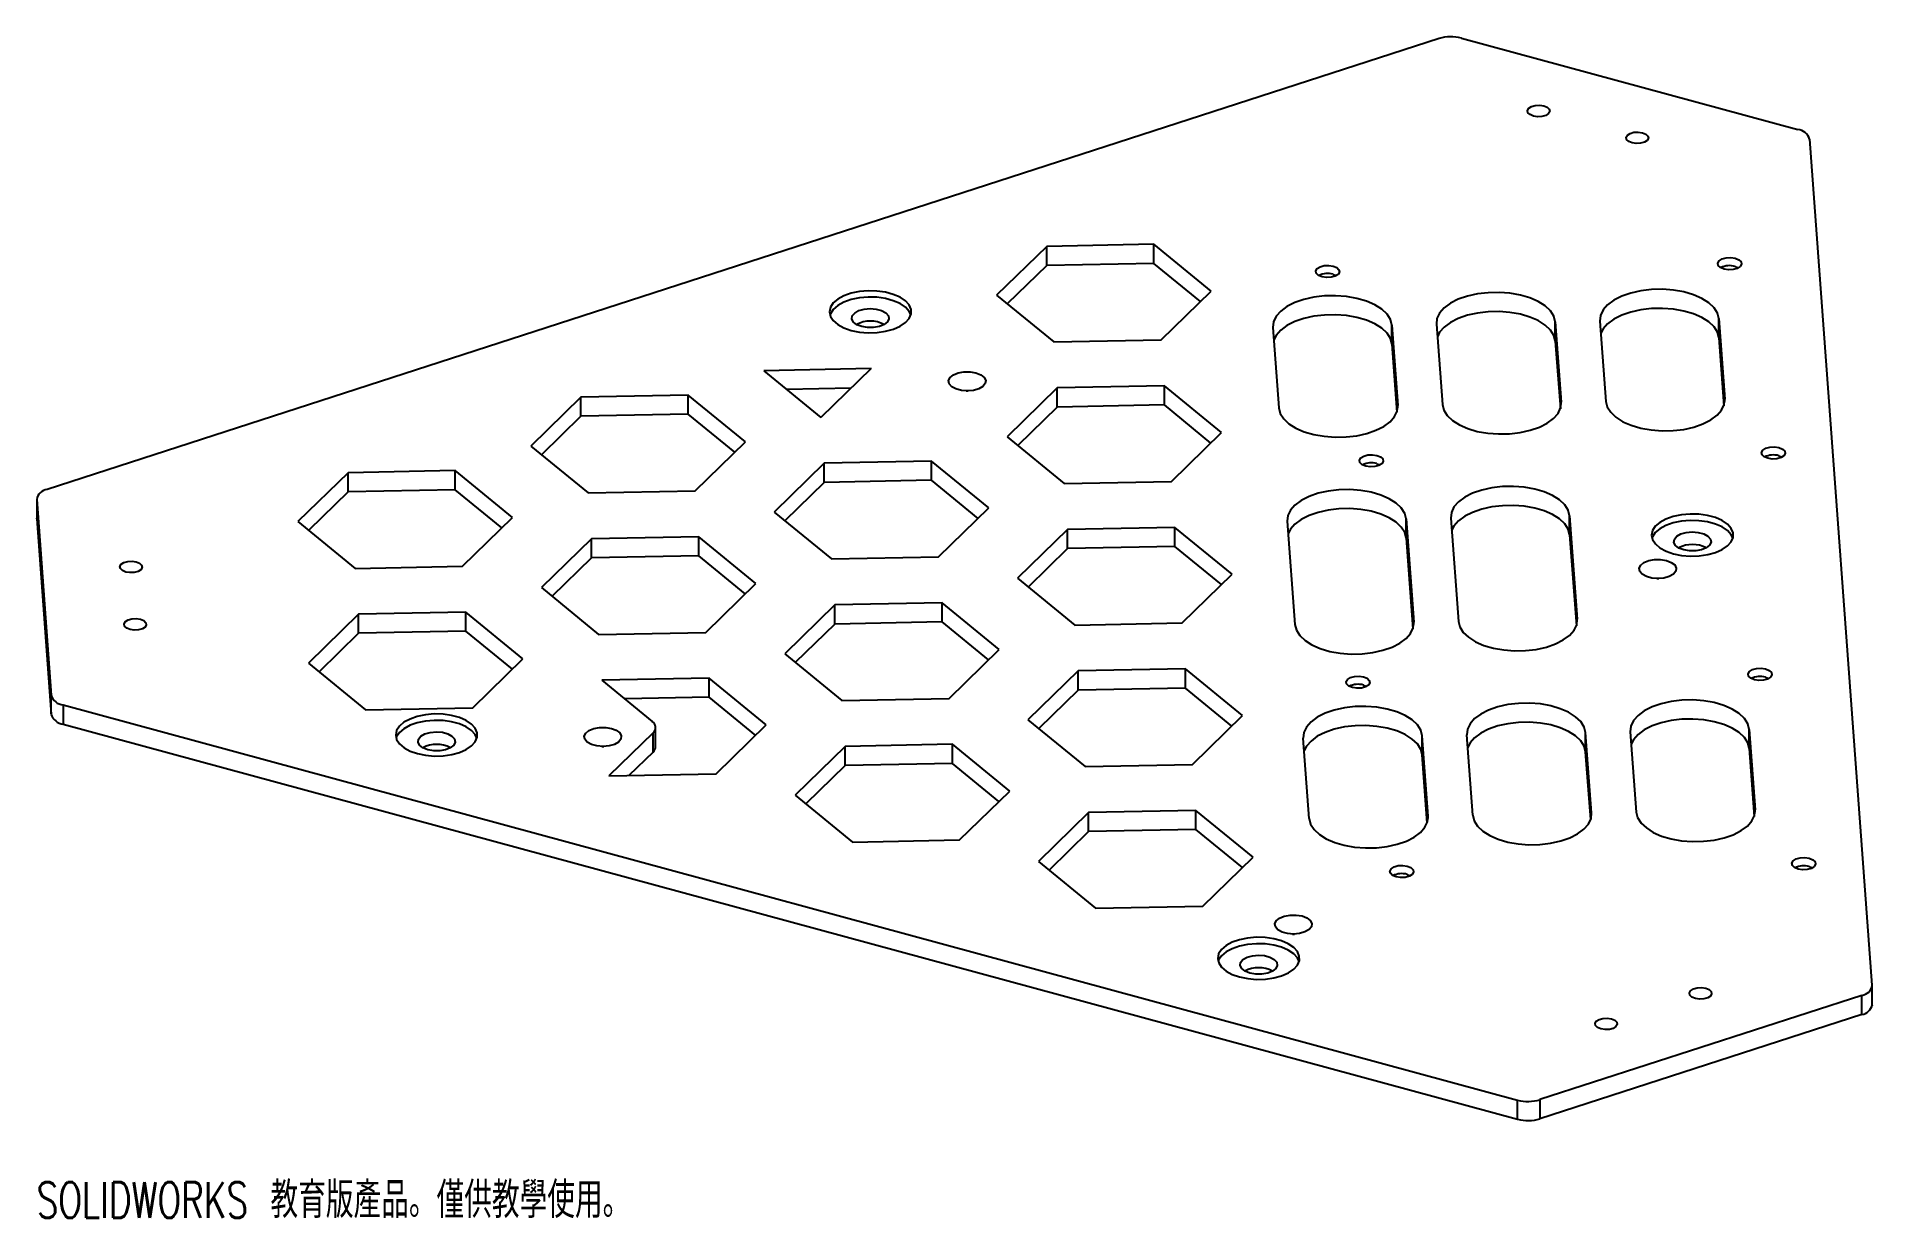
# Paper-space layout '_不等角視圖' of a CAD drawing. Header units: millimetres. Extents: x -146 to 101, y -86 to 73.
import ezdxf

# ---------------------------------------------------------------- set-up
doc = ezdxf.new("R2010")
doc.units = ezdxf.units.MM
doc.styles.add('SLDTEXTSTYLE0', font='TXT', dxfattribs={"width": 0.7, "bigfont": 'bigfont'})

psp = doc.layouts.new('_不等角視圖')

# ---------------------------------------------------------------- linework, layer by layer
at = {"color": 7, "linetype": 'Continuous', "lineweight": 25}
for p, q in [((42.26, 72.34), (-144.92, 11.68)), ((45.26, 72.4), (90.5, 60.11)), ((100.51, -55.02), (92.1, 58.8)), ((3.92, 44.66), (-10.5, 44.37)), ((11.61, 38.37), (3.92, 44.66)), ((3.92, 42.09), (3.92, 44.66)), ((-10.5, 44.37), (-17.24, 37.8)), ((-10.5, 41.8), (-10.5, 44.37)), ((3.92, 42.09), (-10.5, 41.8)), ((10.17, 36.97), (3.92, 42.09)), ((-10.5, 41.8), (-15.81, 36.63)), ((28.01, 40.61), (28.45, 40.44)), ((82.08, 41.67), (82.51, 41.5)), ((-17.24, 37.8), (-9.55, 31.51)), ((4.87, 31.79), (11.61, 38.37)), ((79.88, 34.65), (80.67, 23.84)), ((79.88, 32.07), (79.88, 34.65)), ((19.92, 33.47), (20.72, 22.66)), ((35.91, 33.78), (36.71, 22.98)), ((35.91, 31.21), (35.91, 33.78)), ((41.9, 33.9), (42.7, 23.09)), ((57.89, 34.21), (58.69, 23.41)), ((57.89, 31.64), (57.89, 34.21)), ((63.89, 34.33), (64.69, 23.52)), ((-9.55, 31.51), (4.87, 31.79)), ((35.91, 31.21), (36.58, 22.08)), ((57.89, 31.64), (58.57, 22.51)), ((79.88, 32.07), (80.55, 22.94)), ((-34.13, 27.93), (-48.56, 27.65)), ((-48.56, 27.65), (-40.87, 21.36)), ((-34.13, 27.93), (-40.87, 21.36)), ((-36.82, 25.31), (-45.49, 25.14)), ((-21.33, 24.93), (-21.06, 24.93)), ((-9.1, 25.33), (-15.83, 18.76)), ((5.33, 25.61), (-9.1, 25.33)), ((-9.1, 22.76), (-9.1, 25.33)), ((13.01, 19.32), (5.33, 25.61)), ((5.33, 23.04), (5.33, 25.61)), ((-73.13, 24.08), (-79.87, 17.5)), ((-58.71, 24.36), (-73.13, 24.08)), ((-73.13, 21.51), (-73.13, 24.08)), ((-51.02, 18.07), (-58.71, 24.36)), ((-58.71, 21.79), (-58.71, 24.36)), ((-9.1, 22.76), (-14.4, 17.58)), ((5.33, 23.04), (-9.1, 22.76)), ((11.58, 17.92), (5.33, 23.04)), ((-73.13, 21.51), (-78.44, 16.33)), ((-58.71, 21.79), (-73.13, 21.51)), ((-52.46, 16.67), (-58.71, 21.79)), ((-79.87, 17.5), (-72.18, 11.21)), ((-57.76, 11.5), (-51.02, 18.07)), ((-15.83, 18.76), (-8.15, 12.47)), ((6.28, 12.75), (13.01, 19.32)), ((-40.41, 15.19), (-47.15, 8.61)), ((-25.99, 15.47), (-40.41, 15.19)), ((-40.41, 12.61), (-40.41, 15.19)), ((-18.3, 9.18), (-25.99, 15.47)), ((-25.99, 12.9), (-25.99, 15.47)), ((33.9, 15.14), (34.33, 14.97)), ((87.96, 16.2), (88.39, 16.03)), ((-104.45, 13.93), (-111.19, 7.36)), ((-90.03, 14.21), (-104.45, 13.93)), ((-104.45, 11.36), (-104.45, 13.93)), ((-82.34, 7.92), (-90.03, 14.21)), ((-90.03, 11.64), (-90.03, 14.21)), ((-40.41, 12.61), (-45.71, 7.44)), ((-25.99, 12.9), (-40.41, 12.61)), ((-19.73, 7.78), (-25.99, 12.9)), ((-8.15, 12.47), (6.28, 12.75)), ((-146.32, 10.37), (-146.32, 7.8)), ((-146.32, 10.31), (-144.37, -16.01)), ((-146.32, 10.31), (-146.32, 7.74)), ((-104.45, 11.36), (-109.75, 6.18)), ((-90.03, 11.64), (-104.45, 11.36)), ((-83.77, 6.52), (-90.03, 11.64)), ((-72.18, 11.21), (-57.76, 11.5)), ((-146.32, 7.74), (-146.32, 7.8)), ((-146.32, 7.74), (-144.37, -18.58)), ((-89.08, 1.35), (-82.34, 7.92)), ((-47.15, 8.61), (-39.46, 2.32)), ((-25.04, 2.6), (-18.3, 9.18)), ((37.83, 7.7), (38.86, -6.2)), ((37.83, 5.13), (37.83, 7.7)), ((43.83, 7.82), (44.86, -6.08)), ((59.82, 8.13), (60.85, -5.77)), ((59.82, 5.56), (59.82, 8.13)), ((-111.19, 7.36), (-103.5, 1.06)), ((-71.73, 5.04), (-78.46, -1.54)), ((-57.3, 5.32), (-71.73, 5.04)), ((-71.73, 2.46), (-71.73, 5.04)), ((-49.62, -0.97), (-57.3, 5.32)), ((-57.3, 2.75), (-57.3, 5.32)), ((-7.69, 6.29), (-14.42, -0.28)), ((6.74, 6.57), (-7.69, 6.29)), ((-7.69, 3.72), (-7.69, 6.29)), ((14.42, 0.28), (6.74, 6.57)), ((6.74, 4), (6.74, 6.57)), ((21.85, 7.39), (22.87, -6.51)), ((37.83, 5.13), (38.74, -7.09)), ((59.82, 5.56), (60.72, -6.66)), ((-57.3, 2.75), (-71.73, 2.46)), ((-51.05, -2.37), (-57.3, 2.75)), ((-39.46, 2.32), (-25.04, 2.6)), ((-7.69, 3.72), (-12.99, -1.46)), ((6.74, 4), (-7.69, 3.72)), ((12.99, -1.12), (6.74, 4)), ((-103.5, 1.06), (-89.08, 1.35)), ((-71.73, 2.46), (-77.03, -2.71)), ((7.69, -6.29), (14.42, 0.28)), ((-78.46, -1.54), (-70.78, -7.83)), ((-56.35, -7.55), (-49.62, -0.97)), ((-14.42, -0.28), (-6.74, -6.57)), ((71.53, -0.31), (71.8, -0.31)), ((-88.62, -4.83), (-103.04, -5.11)), ((-80.93, -11.12), (-88.62, -4.83)), ((-88.62, -7.4), (-88.62, -4.83)), ((-39, -3.86), (-45.74, -10.43)), ((-24.58, -3.57), (-39, -3.86)), ((-39, -6.43), (-39, -3.86)), ((-16.89, -9.87), (-24.58, -3.57)), ((-24.58, -6.15), (-24.58, -3.57)), ((-103.04, -5.11), (-109.78, -11.68)), ((-103.04, -7.68), (-103.04, -5.11)), ((-88.62, -7.4), (-103.04, -7.68)), ((-82.36, -12.52), (-88.62, -7.4)), ((-39, -6.43), (-44.31, -11.6)), ((-24.58, -6.15), (-39, -6.43)), ((-18.33, -11.26), (-24.58, -6.15)), ((-6.74, -6.57), (7.69, -6.29)), ((-103.04, -7.68), (-108.34, -12.86)), ((-70.78, -7.83), (-56.35, -7.55)), ((-23.63, -16.44), (-16.89, -9.87)), ((-109.78, -11.68), (-102.09, -17.98)), ((-87.67, -17.69), (-80.93, -11.12)), ((-45.74, -10.43), (-38.05, -16.72)), ((-55.89, -13.72), (-70.32, -14)), ((-70.32, -14), (-63.55, -19.54)), ((-48.21, -20.01), (-55.89, -13.72)), ((-55.89, -16.29), (-55.89, -13.72)), ((-6.28, -12.75), (-13.02, -19.33)), ((8.14, -12.47), (-6.28, -12.75)), ((-6.28, -15.32), (-6.28, -12.75)), ((15.83, -18.76), (8.14, -12.47)), ((8.14, -15.04), (8.14, -12.47)), ((32.1, -14.65), (32.53, -14.82)), ((86.16, -13.59), (86.59, -13.76)), ((-144.37, -18.58), (-144.37, -16.01)), ((-55.89, -16.29), (-67.25, -16.51)), ((-49.64, -21.41), (-55.89, -16.29)), ((-38.05, -16.72), (-23.63, -16.44)), ((-6.28, -15.32), (-11.58, -20.5)), ((8.14, -15.04), (-6.28, -15.32)), ((14.4, -20.16), (8.14, -15.04)), ((-142.77, -17.32), (52.82, -70.48)), ((-142.77, -17.32), (-142.77, -19.89)), ((-102.09, -17.98), (-87.67, -17.69)), ((-13.02, -19.33), (-5.33, -25.62)), ((9.09, -25.33), (15.83, -18.76)), ((-142.77, -19.89), (52.82, -73.05)), ((-63.44, -21.08), (-69.37, -26.87)), ((-63.44, -23.66), (-63.44, -21.08)), ((-63.09, -22.93), (-63.09, -20.36)), ((-54.94, -26.59), (-48.21, -20.01)), ((24.8, -32.59), (24, -21.78)), ((40.79, -32.28), (39.99, -21.47)), ((39.99, -24.04), (39.99, -21.47)), ((46.79, -32.16), (45.99, -21.35)), ((62.77, -31.85), (61.97, -21.04)), ((61.97, -23.61), (61.97, -21.04)), ((67.97, -20.92), (68.77, -31.73)), ((83.96, -20.61), (84.76, -31.42)), ((83.96, -23.18), (83.96, -20.61)), ((-70.33, -22.9), (-70.06, -22.9)), ((-63.44, -23.66), (-66.68, -26.82)), ((-37.59, -22.9), (-44.33, -29.47)), ((-23.17, -22.61), (-37.59, -22.9)), ((-37.59, -25.47), (-37.59, -22.9)), ((-15.48, -28.91), (-23.17, -22.61)), ((-23.17, -25.19), (-23.17, -22.61)), ((40.67, -33.17), (39.99, -24.04)), ((62.65, -32.74), (61.97, -23.61)), ((83.96, -23.18), (84.63, -32.31)), ((-69.37, -26.87), (-54.94, -26.59)), ((-37.59, -25.47), (-42.9, -30.64)), ((-23.17, -25.19), (-37.59, -25.47)), ((-16.92, -30.3), (-23.17, -25.19)), ((-5.33, -25.62), (9.09, -25.33)), ((-44.33, -29.47), (-36.64, -35.76)), ((-22.22, -35.48), (-15.48, -28.91)), ((-4.87, -31.79), (-11.61, -38.37)), ((9.55, -31.51), (-4.87, -31.79)), ((-4.87, -34.36), (-4.87, -31.79)), ((17.24, -37.8), (9.55, -31.51)), ((9.55, -34.08), (9.55, -31.51)), ((-4.87, -34.36), (-10.17, -39.54)), ((9.55, -34.08), (-4.87, -34.36)), ((15.81, -39.2), (9.55, -34.08)), ((-36.64, -35.76), (-22.22, -35.48)), ((-11.61, -38.37), (-3.92, -44.66)), ((10.5, -44.37), (17.24, -37.8)), ((92.04, -39.06), (92.48, -39.23)), ((37.98, -40.12), (38.42, -40.29)), ((-3.92, -44.66), (10.5, -44.37)), ((22.53, -48.14), (22.8, -48.14)), ((99.11, -56.39), (55.82, -70.42)), ((99.11, -58.96), (99.11, -56.39)), ((100.51, -57.65), (100.51, -55.08)), ((99.11, -58.96), (55.82, -72.99)), ((52.82, -73.05), (52.82, -70.48)), ((55.82, -70.42), (55.82, -72.99))]:
    psp.add_line(p, q, dxfattribs=at)
at = {"color": 8, "linetype": 'Continuous', "lineweight": 25}
for p, q in [((36.71, 22.66), (36.71, 22.98)), ((58.69, 23.09), (58.69, 23.41)), ((80.67, 23.52), (80.67, 23.84)), ((38.86, -6.51), (38.86, -6.2)), ((60.85, -6.08), (60.85, -5.77)), ((62.77, -32.16), (62.77, -31.85)), ((84.76, -31.73), (84.76, -31.42)), ((40.79, -32.59), (40.79, -32.28))]:
    psp.add_line(p, q, dxfattribs=at)
at = {"color": 7, "linetype": 'Continuous', "lineweight": 25, "flags": 128}
for points in [[(56.35, 63.27), (56.8, 63.08), (57.08, 62.82), (57.14, 62.52), (56.97, 62.23), (56.61, 62), (56.09, 61.85), (55.51, 61.82), (54.95, 61.91), (54.49, 62.1), (54.21, 62.36), (54.15, 62.66), (54.32, 62.95), (54.69, 63.19), (55.2, 63.33), (55.79, 63.36), (56.35, 63.27)], [(69.61, 59.67), (70.07, 59.48), (70.35, 59.21), (70.41, 58.91), (70.24, 58.62), (69.87, 58.39), (69.36, 58.25), (68.77, 58.22), (68.21, 58.3), (67.76, 58.49), (67.48, 58.76), (67.42, 59.06), (67.59, 59.35), (67.96, 59.58), (68.47, 59.72), (69.05, 59.75), (69.61, 59.67)], [(82.08, 42.78), (82.56, 42.58), (82.86, 42.3), (82.92, 41.98), (82.74, 41.67), (82.35, 41.42), (81.8, 41.27), (81.18, 41.23), (80.58, 41.33), (80.1, 41.53), (79.8, 41.81), (79.74, 42.13), (79.91, 42.44), (80.31, 42.69), (80.86, 42.84), (81.48, 42.87), (82.08, 42.78)], [(28.01, 41.72), (28.5, 41.52), (28.8, 41.24), (28.86, 40.92), (28.68, 40.61), (28.29, 40.36), (27.74, 40.21), (27.12, 40.17), (26.52, 40.27), (26.04, 40.47), (25.74, 40.75), (25.67, 41.07), (25.85, 41.38), (26.25, 41.63), (26.8, 41.78), (27.42, 41.81), (28.01, 41.72)], [(-36.78, 33.07), (-35.68, 32.85), (-34.5, 32.75), (-33.32, 32.78), (-32.17, 32.95), (-31.12, 33.24), (-30.22, 33.63), (-29.5, 34.12), (-29, 34.68), (-28.75, 35.28), (-28.75, 35.89), (-29.01, 36.49), (-29.51, 37.04), (-30.23, 37.53), (-31.14, 37.92), (-32.19, 38.21), (-33.34, 38.37), (-34.53, 38.41), (-35.7, 38.31), (-36.8, 38.08), (-37.79, 37.73), (-38.6, 37.29), (-39.21, 36.76), (-39.59, 36.18), (-39.72, 35.57), (-39.59, 34.96), (-39.2, 34.38), (-38.59, 33.86), (-37.77, 33.41), (-36.78, 33.07)], [(-28.78, 35.15), (-29.01, 35.63), (-29.51, 36.19), (-30.23, 36.67), (-31.14, 37.07), (-32.19, 37.35), (-33.34, 37.52), (-34.53, 37.55), (-35.7, 37.45), (-36.8, 37.22), (-37.79, 36.88), (-38.6, 36.43), (-39.21, 35.9), (-39.59, 35.32), (-39.65, 35.15)], [(35.91, 33.78), (35.71, 34.54), (35.26, 35.26), (34.55, 35.93), (33.62, 36.52), (32.49, 37.01), (31.2, 37.38), (29.81, 37.63), (28.35, 37.74), (26.87, 37.71), (25.43, 37.54), (24.08, 37.24), (22.85, 36.82), (21.8, 36.28), (20.96, 35.66), (20.35, 34.97), (20, 34.23), (19.92, 33.47)], [(57.89, 34.21), (57.7, 34.97), (57.24, 35.69), (56.53, 36.36), (55.6, 36.95), (54.47, 37.44), (53.19, 37.81), (51.79, 38.06), (50.33, 38.17), (48.86, 38.14), (47.42, 37.97), (46.06, 37.67), (44.84, 37.25), (43.78, 36.72), (42.94, 36.09), (42.33, 35.4), (41.98, 34.66), (41.9, 33.9)], [(79.88, 34.65), (79.68, 35.4), (79.23, 36.12), (78.52, 36.79), (77.58, 37.38), (76.46, 37.87), (75.17, 38.24), (73.78, 38.49), (72.32, 38.6), (70.84, 38.57), (69.4, 38.41), (68.05, 38.1), (66.82, 37.68), (65.77, 37.15), (64.92, 36.52), (64.32, 35.83), (63.97, 35.09), (63.89, 34.33)], [(-35.38, 33.58), (-36.04, 33.84), (-36.5, 34.19), (-36.71, 34.6), (-36.65, 35.02), (-36.32, 35.41), (-35.77, 35.73), (-35.05, 35.93), (-34.24, 36.01), (-33.43, 35.94), (-32.7, 35.74), (-32.14, 35.44), (-31.8, 35.05), (-31.72, 34.63), (-31.92, 34.22), (-32.36, 33.86), (-33, 33.59), (-33.78, 33.45), (-34.6, 33.45), (-35.38, 33.58)], [(35.91, 31.21), (35.71, 31.97), (35.26, 32.69), (34.55, 33.36), (33.62, 33.94), (32.49, 34.43), (31.2, 34.81), (29.81, 35.06), (28.35, 35.17), (26.87, 35.14), (25.43, 34.97), (24.08, 34.67), (22.85, 34.25), (21.8, 33.71), (20.96, 33.09), (20.35, 32.4), (20.04, 31.79)], [(57.89, 31.64), (57.7, 32.4), (57.24, 33.12), (56.53, 33.79), (55.6, 34.38), (54.47, 34.87), (53.19, 35.24), (51.79, 35.49), (50.33, 35.6), (48.86, 35.57), (47.42, 35.4), (46.06, 35.1), (44.84, 34.68), (43.78, 34.14), (42.94, 33.52), (42.33, 32.83), (42.03, 32.22)], [(79.88, 32.07), (79.68, 32.83), (79.23, 33.55), (78.52, 34.22), (77.58, 34.81), (76.46, 35.3), (75.17, 35.67), (73.78, 35.92), (72.32, 36.03), (70.84, 36), (69.4, 35.83), (68.05, 35.53), (66.82, 35.11), (65.77, 34.57), (64.92, 33.95), (64.32, 33.26), (64.01, 32.66)], [(-20.03, 27.35), (-19.37, 27.1), (-18.92, 26.74), (-18.71, 26.33), (-18.77, 25.91), (-19.09, 25.52), (-19.64, 25.21), (-20.36, 25), (-21.17, 24.93), (-21.98, 24.99), (-22.71, 25.19), (-23.27, 25.5), (-23.61, 25.89), (-23.69, 26.31), (-23.5, 26.72), (-23.05, 27.08), (-22.41, 27.34), (-21.63, 27.48), (-20.81, 27.49), (-20.03, 27.35)], [(20.72, 22.66), (20.91, 21.91), (21.37, 21.18), (22.07, 20.52), (23.01, 19.93), (24.14, 19.44), (25.42, 19.06), (26.82, 18.82), (28.28, 18.7), (29.75, 18.73), (31.19, 18.9), (32.55, 19.2), (33.77, 19.63), (34.82, 20.16), (35.67, 20.78), (36.28, 21.48), (36.63, 22.22), (36.71, 22.98)], [(42.7, 23.09), (42.89, 22.34), (43.35, 21.62), (44.06, 20.95), (44.99, 20.36), (46.12, 19.87), (47.4, 19.49), (48.8, 19.25), (50.26, 19.14), (51.74, 19.16), (53.18, 19.33), (54.53, 19.63), (55.76, 20.06), (56.81, 20.59), (57.65, 21.22), (58.26, 21.91), (58.61, 22.65), (58.69, 23.41)], [(64.69, 23.52), (64.88, 22.77), (65.34, 22.05), (66.04, 21.38), (66.98, 20.79), (68.1, 20.3), (69.39, 19.92), (70.78, 19.68), (72.25, 19.57), (73.72, 19.6), (75.16, 19.76), (76.52, 20.06), (77.74, 20.49), (78.79, 21.02), (79.64, 21.65), (80.24, 22.34), (80.59, 23.08), (80.67, 23.84)], [(87.96, 17.31), (88.45, 17.11), (88.74, 16.83), (88.81, 16.51), (88.63, 16.2), (88.24, 15.95), (87.69, 15.8), (87.07, 15.76), (86.47, 15.86), (85.98, 16.06), (85.69, 16.34), (85.62, 16.66), (85.8, 16.97), (86.19, 17.22), (86.74, 17.37), (87.36, 17.41), (87.96, 17.31)], [(33.9, 16.25), (34.38, 16.05), (34.68, 15.77), (34.75, 15.45), (34.57, 15.14), (34.18, 14.89), (33.63, 14.74), (33.01, 14.7), (32.41, 14.8), (31.92, 15), (31.62, 15.28), (31.56, 15.6), (31.74, 15.91), (32.13, 16.16), (32.68, 16.31), (33.3, 16.35), (33.9, 16.25)], [(37.83, 7.7), (37.64, 8.45), (37.18, 9.18), (36.48, 9.84), (35.54, 10.43), (34.42, 10.92), (33.13, 11.3), (31.74, 11.55), (30.28, 11.66), (28.8, 11.63), (27.36, 11.46), (26, 11.16), (24.78, 10.73), (23.73, 10.2), (22.88, 9.58), (22.28, 8.88), (21.93, 8.15), (21.85, 7.39)], [(59.82, 8.13), (59.63, 8.88), (59.17, 9.61), (58.46, 10.27), (57.53, 10.86), (56.4, 11.35), (55.12, 11.73), (53.72, 11.98), (52.26, 12.09), (50.78, 12.06), (49.34, 11.89), (47.99, 11.59), (46.76, 11.17), (45.71, 10.63), (44.87, 10.01), (44.26, 9.32), (43.91, 8.58), (43.83, 7.82)], [(37.83, 5.13), (37.64, 5.88), (37.18, 6.61), (36.48, 7.27), (35.54, 7.86), (34.42, 8.35), (33.13, 8.73), (31.74, 8.97), (30.28, 9.09), (28.8, 9.06), (27.36, 8.89), (26, 8.59), (24.78, 8.16), (23.73, 7.63), (22.88, 7.01), (22.28, 6.31), (21.97, 5.71)], [(59.82, 5.56), (59.63, 6.31), (59.17, 7.04), (58.46, 7.7), (57.53, 8.29), (56.4, 8.78), (55.12, 9.16), (53.72, 9.41), (52.26, 9.52), (50.78, 9.49), (49.34, 9.32), (47.99, 9.02), (46.76, 8.59), (45.71, 8.06), (44.87, 7.44), (44.26, 6.74), (43.95, 6.14)], [(73.77, 3.03), (74.87, 2.8), (76.05, 2.7), (77.24, 2.74), (78.38, 2.9), (79.43, 3.19), (80.34, 3.59), (81.05, 4.08), (81.55, 4.63), (81.8, 5.23), (81.8, 5.84), (81.54, 6.44), (81.04, 7), (80.32, 7.48), (79.41, 7.88), (78.36, 8.17), (77.21, 8.33), (76.03, 8.36), (74.85, 8.26), (73.75, 8.03), (72.77, 7.69), (71.95, 7.24), (71.34, 6.72), (70.96, 6.14), (70.84, 5.53), (70.97, 4.92), (71.35, 4.34), (71.96, 3.81), (72.78, 3.37), (73.77, 3.03)], [(81.77, 5.1), (81.54, 5.58), (81.04, 6.14), (80.32, 6.63), (79.41, 7.02), (78.36, 7.31), (77.21, 7.47), (76.03, 7.5), (74.85, 7.4), (73.75, 7.17), (72.77, 6.83), (71.95, 6.38), (71.34, 5.86), (70.96, 5.28), (70.9, 5.1)], [(75.17, 3.54), (74.51, 3.79), (74.06, 4.14), (73.85, 4.55), (73.91, 4.98), (74.23, 5.37), (74.78, 5.68), (75.5, 5.89), (76.31, 5.96), (77.12, 5.9), (77.85, 5.7), (78.41, 5.39), (78.75, 5), (78.83, 4.58), (78.64, 4.17), (78.19, 3.81), (77.55, 3.55), (76.77, 3.41), (75.95, 3.4), (75.17, 3.54)], [(-132.94, 1.93), (-132.49, 1.74), (-132.21, 1.47), (-132.15, 1.17), (-132.31, 0.88), (-132.68, 0.65), (-133.2, 0.51), (-133.78, 0.48), (-134.34, 0.56), (-134.79, 0.75), (-135.07, 1.02), (-135.13, 1.32), (-134.97, 1.61), (-134.6, 1.84), (-134.08, 1.98), (-133.5, 2.01), (-132.94, 1.93)], [(72.84, 2.12), (73.49, 1.86), (73.95, 1.51), (74.16, 1.1), (74.1, 0.67), (73.78, 0.28), (73.22, -0.03), (72.5, -0.24), (71.69, -0.31), (70.88, -0.25), (70.15, -0.05), (69.59, 0.26), (69.25, 0.65), (69.17, 1.07), (69.37, 1.48), (69.81, 1.84), (70.46, 2.1), (71.23, 2.24), (72.05, 2.25), (72.84, 2.12)], [(-132.37, -5.79), (-131.91, -5.98), (-131.64, -6.25), (-131.58, -6.55), (-131.74, -6.84), (-132.11, -7.07), (-132.63, -7.21), (-133.21, -7.24), (-133.77, -7.16), (-134.22, -6.97), (-134.5, -6.7), (-134.56, -6.4), (-134.4, -6.11), (-134.03, -5.88), (-133.51, -5.74), (-132.93, -5.71), (-132.37, -5.79)], [(22.87, -6.51), (23.07, -7.26), (23.52, -7.99), (24.23, -8.65), (25.16, -9.24), (26.29, -9.73), (27.58, -10.11), (28.97, -10.36), (30.43, -10.47), (31.91, -10.44), (33.35, -10.27), (34.7, -9.97), (35.93, -9.54), (36.98, -9.01), (37.82, -8.39), (38.43, -7.69), (38.78, -6.96), (38.86, -6.2)], [(44.86, -6.08), (45.05, -6.83), (45.51, -7.56), (46.22, -8.22), (47.15, -8.81), (48.28, -9.3), (49.56, -9.68), (50.96, -9.92), (52.42, -10.04), (53.89, -10.01), (55.33, -9.84), (56.69, -9.54), (57.91, -9.11), (58.96, -8.58), (59.81, -7.96), (60.42, -7.26), (60.77, -6.52), (60.85, -5.77)], [(32.1, -13.53), (32.58, -13.73), (32.88, -14.02), (32.95, -14.34), (32.77, -14.64), (32.37, -14.89), (31.82, -15.05), (31.2, -15.08), (30.61, -14.99), (30.12, -14.79), (29.82, -14.5), (29.76, -14.18), (29.94, -13.88), (30.33, -13.63), (30.88, -13.47), (31.5, -13.44), (32.1, -13.53)], [(86.16, -12.47), (86.64, -12.67), (86.94, -12.96), (87.01, -13.28), (86.83, -13.58), (86.43, -13.83), (85.89, -13.99), (85.26, -14.02), (84.67, -13.93), (84.18, -13.73), (83.88, -13.44), (83.82, -13.12), (84, -12.82), (84.39, -12.57), (84.94, -12.41), (85.56, -12.38), (86.16, -12.47)], [(61.97, -21.04), (61.78, -20.29), (61.33, -19.56), (60.62, -18.9), (59.68, -18.31), (58.56, -17.82), (57.27, -17.44), (55.88, -17.19), (54.42, -17.08), (52.94, -17.11), (51.5, -17.28), (50.14, -17.58), (48.92, -18.01), (47.87, -18.54), (47.02, -19.16), (46.42, -19.86), (46.07, -20.59), (45.99, -21.35)], [(83.96, -20.61), (83.77, -19.86), (83.31, -19.13), (82.6, -18.47), (81.67, -17.88), (80.54, -17.39), (79.26, -17.01), (77.86, -16.76), (76.4, -16.65), (74.92, -16.68), (73.48, -16.85), (72.13, -17.15), (70.9, -17.57), (69.85, -18.11), (69.01, -18.73), (68.4, -19.42), (68.05, -20.16), (67.97, -20.92)], [(-95.12, -23.87), (-94.02, -24.09), (-92.84, -24.19), (-91.65, -24.16), (-90.51, -23.99), (-89.46, -23.7), (-88.55, -23.31), (-87.84, -22.82), (-87.34, -22.26), (-87.09, -21.66), (-87.09, -21.05), (-87.35, -20.45), (-87.85, -19.9), (-88.57, -19.41), (-89.48, -19.01), (-90.53, -18.73), (-91.67, -18.57), (-92.86, -18.53), (-94.04, -18.63), (-95.14, -18.86), (-96.12, -19.21), (-96.94, -19.65), (-97.55, -20.18), (-97.93, -20.76), (-98.05, -21.37), (-97.92, -21.98), (-97.54, -22.56), (-96.93, -23.08), (-96.11, -23.52), (-95.12, -23.87)], [(-87.12, -21.79), (-87.35, -21.31), (-87.85, -20.75), (-88.57, -20.27), (-89.48, -19.87), (-90.53, -19.59), (-91.67, -19.42), (-92.86, -19.39), (-94.04, -19.49), (-95.14, -19.72), (-96.12, -20.06), (-96.94, -20.51), (-97.55, -21.03), (-97.93, -21.61), (-97.99, -21.79)], [(39.99, -21.47), (39.8, -20.72), (39.34, -19.99), (38.63, -19.33), (37.7, -18.74), (36.57, -18.25), (35.29, -17.87), (33.89, -17.63), (32.43, -17.51), (30.96, -17.54), (29.52, -17.71), (28.16, -18.01), (26.94, -18.44), (25.88, -18.97), (25.04, -19.59), (24.43, -20.29), (24.08, -21.03), (24, -21.78)], [(61.97, -23.61), (61.78, -22.86), (61.33, -22.14), (60.62, -21.47), (59.68, -20.88), (58.56, -20.39), (57.27, -20.01), (55.88, -19.77), (54.42, -19.65), (52.94, -19.68), (51.5, -19.85), (50.14, -20.15), (48.92, -20.58), (47.87, -21.11), (47.02, -21.73), (46.42, -22.43), (46.11, -23.03)], [(83.96, -23.18), (83.77, -22.43), (83.31, -21.7), (82.6, -21.04), (81.67, -20.45), (80.54, -19.96), (79.26, -19.58), (77.86, -19.33), (76.4, -19.22), (74.92, -19.25), (73.48, -19.42), (72.13, -19.72), (70.9, -20.15), (69.85, -20.68), (69.01, -21.3), (68.4, -22), (68.09, -22.6)], [(-93.72, -23.36), (-94.38, -23.1), (-94.83, -22.75), (-95.04, -22.34), (-94.98, -21.92), (-94.66, -21.53), (-94.11, -21.21), (-93.39, -21.01), (-92.58, -20.93), (-91.77, -21), (-91.04, -21.19), (-90.48, -21.5), (-90.14, -21.89), (-90.06, -22.31), (-90.25, -22.72), (-90.7, -23.08), (-91.34, -23.34), (-92.12, -23.49), (-92.94, -23.49), (-93.72, -23.36)], [(-69.03, -20.47), (-68.38, -20.73), (-67.92, -21.08), (-67.71, -21.49), (-67.77, -21.92), (-68.09, -22.31), (-68.64, -22.62), (-69.36, -22.83), (-70.17, -22.9), (-70.99, -22.84), (-71.71, -22.64), (-72.28, -22.33), (-72.62, -21.94), (-72.69, -21.52), (-72.5, -21.11), (-72.06, -20.75), (-71.41, -20.49), (-70.64, -20.35), (-69.81, -20.34), (-69.03, -20.47)], [(39.99, -24.04), (39.8, -23.29), (39.34, -22.57), (38.63, -21.9), (37.7, -21.31), (36.57, -20.82), (35.29, -20.44), (33.89, -20.2), (32.43, -20.09), (30.96, -20.11), (29.52, -20.28), (28.16, -20.58), (26.94, -21.01), (25.88, -21.54), (25.04, -22.17), (24.43, -22.86), (24.13, -23.46)], [(46.79, -32.16), (46.98, -32.92), (47.44, -33.64), (48.14, -34.31), (49.08, -34.89), (50.2, -35.39), (51.49, -35.76), (52.88, -36.01), (54.34, -36.12), (55.82, -36.09), (57.26, -35.92), (58.62, -35.62), (59.84, -35.2), (60.89, -34.66), (61.74, -34.04), (62.34, -33.35), (62.69, -32.61), (62.77, -31.85)], [(68.77, -31.73), (68.96, -32.48), (69.42, -33.21), (70.13, -33.87), (71.06, -34.46), (72.19, -34.95), (73.47, -35.33), (74.87, -35.58), (76.33, -35.69), (77.8, -35.66), (79.24, -35.49), (80.6, -35.19), (81.82, -34.77), (82.88, -34.23), (83.72, -33.61), (84.33, -32.92), (84.68, -32.18), (84.76, -31.42)], [(24.8, -32.59), (24.99, -33.35), (25.45, -34.07), (26.16, -34.74), (27.09, -35.33), (28.22, -35.82), (29.5, -36.19), (30.9, -36.44), (32.36, -36.55), (33.84, -36.52), (35.28, -36.35), (36.63, -36.05), (37.86, -35.63), (38.91, -35.09), (39.75, -34.47), (40.36, -33.78), (40.71, -33.04), (40.79, -32.28)], [(37.98, -39), (38.47, -39.2), (38.77, -39.49), (38.83, -39.81), (38.65, -40.11), (38.26, -40.36), (37.71, -40.52), (37.09, -40.55), (36.49, -40.46), (36.01, -40.26), (35.71, -39.97), (35.64, -39.65), (35.82, -39.35), (36.22, -39.1), (36.76, -38.94), (37.39, -38.91), (37.98, -39)], [(92.04, -37.94), (92.53, -38.14), (92.83, -38.43), (92.89, -38.75), (92.71, -39.05), (92.32, -39.3), (91.77, -39.46), (91.15, -39.49), (90.55, -39.4), (90.07, -39.2), (89.77, -38.91), (89.71, -38.59), (89.88, -38.29), (90.28, -38.04), (90.83, -37.88), (91.45, -37.85), (92.04, -37.94)], [(23.83, -45.71), (24.49, -45.97), (24.94, -46.32), (25.15, -46.73), (25.1, -47.16), (24.77, -47.54), (24.22, -47.86), (23.5, -48.07), (22.69, -48.14), (21.88, -48.07), (21.15, -47.88), (20.59, -47.57), (20.25, -47.18), (20.17, -46.76), (20.37, -46.35), (20.81, -45.99), (21.45, -45.73), (22.23, -45.58), (23.05, -45.58), (23.83, -45.71)], [(15.43, -53.91), (16.54, -54.14), (17.71, -54.24), (18.9, -54.2), (20.04, -54.04), (21.09, -53.75), (22, -53.35), (22.72, -52.86), (23.21, -52.31), (23.47, -51.71), (23.46, -51.1), (23.21, -50.5), (22.71, -49.94), (21.98, -49.46), (21.08, -49.06), (20.02, -48.77), (18.88, -48.61), (17.69, -48.58), (16.52, -48.68), (15.41, -48.91), (14.43, -49.25), (13.61, -49.7), (13, -50.22), (12.62, -50.8), (12.5, -51.41), (12.63, -52.02), (13.01, -52.6), (13.63, -53.13), (14.45, -53.57), (15.43, -53.91)], [(23.44, -51.84), (23.21, -51.35), (22.71, -50.8), (21.98, -50.31), (21.08, -49.92), (20.02, -49.63), (18.88, -49.47), (17.69, -49.44), (16.52, -49.54), (15.41, -49.76), (14.43, -50.11), (13.61, -50.55), (13, -51.08), (12.62, -51.66), (12.56, -51.84)], [(16.83, -53.4), (16.18, -53.15), (15.72, -52.79), (15.51, -52.38), (15.57, -51.96), (15.89, -51.57), (16.44, -51.26), (17.16, -51.05), (17.97, -50.98), (18.79, -51.04), (19.51, -51.24), (20.08, -51.55), (20.42, -51.94), (20.49, -52.36), (20.3, -52.77), (19.86, -53.13), (19.21, -53.39), (18.44, -53.53), (17.61, -53.54), (16.83, -53.4)], [(78.12, -55.43), (78.58, -55.62), (78.85, -55.89), (78.91, -56.19), (78.75, -56.48), (78.38, -56.71), (77.86, -56.85), (77.28, -56.89), (76.72, -56.8), (76.27, -56.61), (75.99, -56.34), (75.93, -56.04), (76.09, -55.76), (76.46, -55.52), (76.98, -55.38), (77.56, -55.35), (78.12, -55.43)], [(65.43, -59.55), (65.88, -59.74), (66.16, -60), (66.22, -60.3), (66.05, -60.59), (65.68, -60.83), (65.17, -60.97), (64.59, -61), (64.03, -60.91), (63.57, -60.72), (63.29, -60.46), (63.23, -60.16), (63.4, -59.87), (63.77, -59.64), (64.28, -59.49), (64.86, -59.46), (65.43, -59.55)]]:
    psp.add_lwpolyline(points, dxfattribs=at)
at = {"color": 7, "linetype": 'Continuous', "lineweight": 25}
for centre, radius, start, end in [((43.86, 67.1), 5.48, 75.2537, 106.9927), ((90.3, 58.23), 1.88, 17.4322, 83.9671), ((27.27, 38.04), 2.68, 73.9125, 116.2758), ((81.33, 39.1), 2.68, 73.9125, 116.2758), ((-34.22, 30.29), 4.03, 62.4547, 117.5453), ((33.16, 12.57), 2.68, 73.9125, 116.2758), ((87.22, 13.63), 2.68, 73.9125, 116.2758), ((-144.7, 10.06), 1.64, 97.5858, 171.0243), ((76.34, 0.24), 4.03, 62.4547, 117.5453), ((31.36, -17.22), 2.68, 73.9125, 116.2758), ((85.42, -16.16), 2.68, 73.9125, 116.2758), ((-142.58, -15.45), 1.88, 197.4322, 263.9671), ((-142.58, -18.02), 1.88, 197.4322, 263.9671), ((-64.06, -20.35), 0.962, 310.6317, 57.8224), ((-92.55, -26.65), 4.03, 62.4547, 117.5453), ((-64.1, -22.89), 1.01, 311.0443, 357.5938), ((91.3, -41.63), 2.68, 73.9125, 116.2758), ((37.24, -42.69), 2.68, 73.9125, 116.2758), ((18, -56.7), 4.03, 62.4547, 117.5453), ((98.9, -54.77), 1.64, 277.5858, 351.0243), ((98.88, -57.3), 1.68, 278.097, 347.9085), ((54.21, -65.18), 5.48, 255.2537, 286.9927), ((54.21, -67.75), 5.48, 255.2537, 286.9927)]:
    psp.add_arc(centre, radius, start, end, dxfattribs=at)

# ---------------------------------------------------------------- texts
at = {"color": 7, "linetype": 'Continuous', "insert": (-146.32, -81.5), "char_height": 4.8336, "attachment_point": 1, "style": 'SLDTEXTSTYLE0'}
psp.add_mtext('SOLIDWORKS 教育版產品。僅供教學使用。', dxfattribs=at)

doc.saveas('drawing.dxf')
